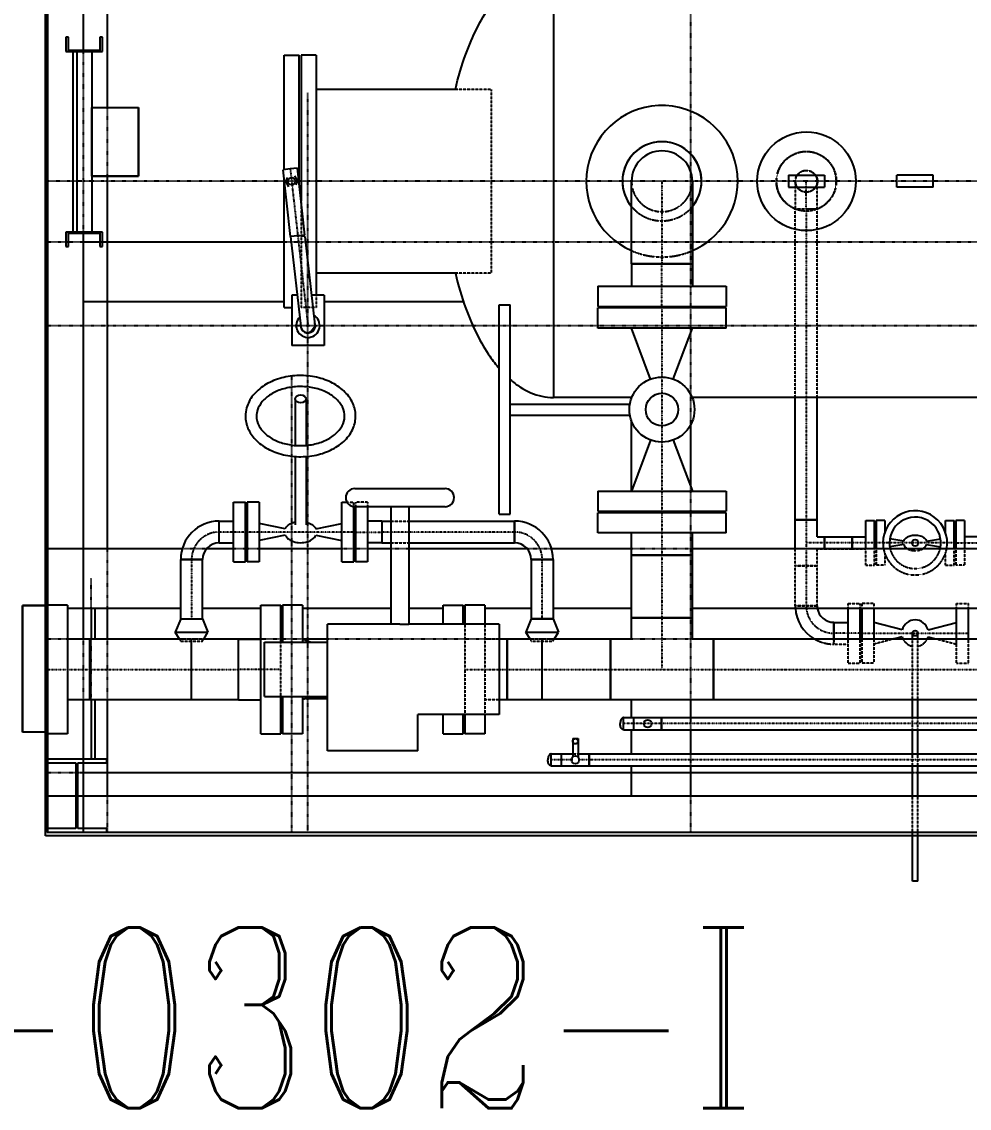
# Model space of a CAD drawing. Header units: millimetres. Extents: x -10011772 to -8149599, y 2847708 to 3434448.
# Drawn here: x -9525597 to -9520354, y 3168864 to 3174874 of the extents above; entities that cross this region are included whole.
import ezdxf

# ---------------------------------------------------------------- set-up
doc = ezdxf.new("R2010")
doc.units = ezdxf.units.MM
for name, pattern in [('DASHDOT2', [0.5, 0.25, -0.125, 0, -0.125]), ('DIVIDE2', [0.625, 0.25, -0.125, 0, -0.125, 0, -0.125]), ('HIDDEN2', [0.1875, 0.125, -0.0625])]:
    doc.linetypes.add(name, pattern=pattern)
doc.layers.add('总平面底图', color=9, linetype='Continuous')
doc.styles.get("Standard").update_dxf_attribs({"font": 'romanc.SHX', "width": 0.75, "bigfont": 'hztxt.shx'})

# ---------------------------------------------------------------- blocks, each defined once
blk = doc.blocks.new('总平面底图 爆炸危险区 LOCATION I')
at = {"layer": '总平面底图'}
for p, q in [((211994.8, 121460.9), (211994.8, 124260.9)), ((218294.8, 121460.9), (211994.8, 121460.9))]:
    blk.add_line(p, q, dxfattribs=at)
at = {"layer": '总平面底图', "linetype": 'Continuous'}
for p, q in [((211998.5, 124271.6), (211998.5, 121471.6)), ((212000, 124271.6), (212000, 121471.6)), ((212098.6, 124271.6), (212098.6, 123633.4)), ((212165.1, 124171.5), (212165.1, 123475.8)), ((213400, 123869.6), (213400, 122673.6)), ((213400, 123869.6), (213400, 122673.6)), ((212050.5, 123670.4), (212050.5, 123630.2)), ((212058, 123670.4), (212050.5, 123670.4)), ((212058, 123633.4), (212058, 123670.4)), ((212152.1, 123670.4), (212144.6, 123670.4)), ((212144.6, 123670.4), (212144.6, 123633.4)), ((212152.1, 123630.2), (212152.1, 123670.4)), ((212050.5, 123630.2), (212152.1, 123630.2)), ((212144.6, 123633.4), (212058, 123633.4)), ((212071.3, 123131.2), (212071.3, 123630.2)), ((212082, 123131.2), (212082, 123630.2)), ((212122.1, 123630.2), (212122.1, 123475.8)), ((212654.6, 123304.1), (212654.6, 123620.8)), ((212654.6, 123620.8), (212696, 123620.8)), ((212696, 123266.8), (212696, 123620.8)), ((212701.5, 123620.8), (212701.5, 123271.6)), ((212742.8, 123620.8), (212701.5, 123620.8)), ((212742.8, 123620.8), (212742.8, 123271.6)), ((213128.4, 123525.6), (212742.8, 123525.6)), ((212122.1, 123475.8), (212252.1, 123475.8)), ((212122.1, 123475.8), (212252.1, 123475.8)), ((212122.1, 123285.8), (212122.1, 123475.8)), ((212122.1, 123475.8), (212122.1, 123285.8)), ((212252.1, 123475.8), (212252.1, 123285.8)), ((212252.1, 123285.8), (212252.1, 123475.8)), ((212671.4, 123306), (212651.5, 123303.7)), ((212672.5, 123118.5), (212651.5, 123303.7)), ((212691.2, 123308.2), (212671.4, 123306)), ((212712.3, 123123), (212691.2, 123308.2)), ((212252.1, 123285.8), (212122.1, 123285.8)), ((212122.1, 123285.8), (212252.1, 123285.8)), ((212122.1, 123285.8), (212122.1, 123131.2)), ((212165.1, 123285.8), (212165.1, 122256.1)), ((212654.6, 122922.3), (212654.6, 123276.3)), ((212663.9, 123281.8), (212658, 123271.6)), ((212658, 123271.6), (212666.6, 123256.6)), ((212683.9, 123286.6), (212683.9, 123286.6)), ((212692.6, 123271.6), (212683.9, 123286.6)), ((212686.7, 123261.4), (212692.6, 123271.6)), ((212701.5, 123271.6), (212701.5, 123218.2)), ((212742.8, 123271.6), (212742.8, 122956.2)), ((213615.8, 123043), (213615.8, 123271.6)), ((213784.1, 123271.6), (213784.1, 123043)), ((214050, 123288.2), (214100, 123288.2)), ((214050, 123288.2), (214050, 123254.9)), ((214100, 123288.2), (214150, 123288.2)), ((214150, 123288.2), (214150, 123254.9)), ((214400, 123288.2), (214350, 123288.2)), ((214350, 123254.9), (214350, 123288.2)), ((214450, 123288.2), (214400, 123288.2)), ((214450, 123254.9), (214450, 123288.2)), ((212666.6, 123256.6), (212666.7, 123256.6)), ((214050, 123254.9), (214100, 123254.9)), ((214100, 123254.9), (214150, 123254.9)), ((214400, 123254.9), (214350, 123254.9)), ((214450, 123254.9), (214400, 123254.9)), ((212050.5, 123131.2), (212050.5, 123091)), ((212152.1, 123131.2), (212050.5, 123131.2)), ((212058, 123091), (212058, 123128)), ((212058, 123128), (212144.6, 123128)), ((212098.6, 123128), (212098.6, 122005.7)), ((212144.6, 123128), (212144.6, 123091)), ((212152.1, 123091), (212152.1, 123131.2)), ((212692.4, 123120.7), (212672.5, 123118.5)), ((212701.3, 122870.1), (212673, 123118.5)), ((212712.3, 123123), (212692.4, 123120.7)), ((212712.3, 123118.5), (212692.4, 123120.7)), ((212696, 123120.3), (212696, 123121.1)), ((212701.5, 123121.7), (212701.5, 123119.7)), ((212712.3, 123118.5), (212740, 122874.5)), ((212050.5, 123091), (212058, 123091)), ((212098.6, 123104.1), (212144.6, 123104.1)), ((212144.6, 123091), (212152.1, 123091)), ((212152.1, 123104.1), (212654.6, 123104.1)), ((213615.8, 123043), (213700, 123043)), ((213615.8, 123043), (213615.8, 122981.2)), ((213784.1, 123043), (213615.8, 123043)), ((213700, 123043), (213784.1, 123043)), ((213784.1, 123043), (213784.1, 122981.2)), ((213128.4, 123017.6), (212742.8, 123017.6)), ((213522.2, 122981.2), (213700, 122981.2)), ((213522.2, 122981.2), (213522.2, 122925.6)), ((213700, 122981.2), (213877.8, 122981.2)), ((213877.8, 122981.2), (213877.8, 122925.6)), ((212098.6, 122939.3), (212654.6, 122939.3)), ((212691.5, 122956.2), (212675.6, 122956.2)), ((212675.6, 122956.2), (212675.6, 122817.3)), ((212765.6, 122956.2), (212730.7, 122956.2)), ((212765.6, 122956.2), (212765.6, 122817.3)), ((212765.6, 122939.3), (213150.5, 122939.3)), ((212654.6, 122922.3), (212675.6, 122922.3)), ((213250, 122640.2), (213250, 122929.8)), ((213250, 122929.8), (213280, 122929.8)), ((213280, 122640.2), (213280, 122929.8)), ((213522.2, 122925.6), (213700, 122925.6)), ((213700, 122921.2), (213522.2, 122921.2)), ((213522.2, 122865.6), (213522.2, 122921.2)), ((213700, 122925.6), (213877.8, 122925.6)), ((213877.8, 122921.2), (213700, 122921.2)), ((213877.8, 122865.6), (213877.8, 122921.2)), ((213700, 122865.6), (213522.2, 122865.6)), ((213784.1, 122865.6), (213615.8, 122865.6)), ((213668.5, 122724.6), (213615.8, 122865.6)), ((213877.8, 122865.6), (213700, 122865.6)), ((213731.4, 122724.6), (213784.1, 122865.6)), ((212765.6, 122817.3), (212675.6, 122817.3)), ((212684.7, 122669.8), (212684.7, 122541.1)), ((212715.2, 122669.8), (212715.2, 122541.1)), ((213616.3, 122673.6), (213400, 122673.6)), ((213614.5, 122673.6), (213614.5, 122668.6)), ((214773.2, 122673.6), (213783.6, 122673.6)), ((214069, 122335.1), (214069, 122673.6)), ((214129.3, 122335.1), (214129.3, 122673.6)), ((213250, 122350.7), (213250, 122640.2)), ((213280, 122655.2), (213611.2, 122655.2)), ((213280, 122350.7), (213280, 122640.2)), ((213280, 122625.2), (213611.2, 122625.2)), ((213614.5, 122611.9), (213614.5, 122414.9)), ((213779.4, 122597.9), (213779.4, 122427.5)), ((213668.5, 122555.9), (213615.8, 122414.9)), ((213731.4, 122555.9), (213784.1, 122414.9)), ((212684.7, 122510.5), (212684.7, 122321.2)), ((212715.2, 122510.5), (212715.2, 122321.2)), ((212850, 122421.6), (213100, 122421.6)), ((213522.2, 122414.9), (213700, 122414.9)), ((213522.2, 122414.9), (213522.2, 122359.3)), ((213615.8, 122414.9), (213700, 122414.9)), ((213700, 122414.9), (213784.1, 122414.9)), ((213700, 122414.9), (213877.8, 122414.9)), ((213779.4, 122414.9), (213779.4, 122414.9)), ((213877.8, 122414.9), (213877.8, 122359.3)), ((212514.6, 122359.9), (212514.6, 122384.1)), ((212514.6, 122384.1), (212547.9, 122384.1)), ((212547.9, 122359.9), (212547.9, 122384.1)), ((212552.4, 122384.1), (212552.4, 122359.9)), ((212585.7, 122384.1), (212552.4, 122384.1)), ((212585.7, 122384.1), (212585.7, 122359.9)), ((212814.2, 122359.9), (212814.2, 122384.1)), ((212814.2, 122384.1), (212828.3, 122384.1)), ((212847.5, 122359.9), (212847.5, 122371.7)), ((213100, 122371.6), (212850, 122371.6)), ((212852, 122371.6), (212852, 122359.9)), ((212885.3, 122371.6), (212885.3, 122359.9)), ((212950, 122371.6), (212950, 122046.6)), ((213000, 122371.6), (213000, 122046.6)), ((212514.6, 122219), (212514.6, 122359.9)), ((212547.9, 122219), (212547.9, 122359.9)), ((212552.4, 122359.9), (212552.4, 122219)), ((212585.7, 122359.9), (212585.7, 122219)), ((212814.2, 122219), (212814.2, 122359.9)), ((212847.5, 122219), (212847.5, 122359.9)), ((212852, 122359.9), (212852, 122219)), ((212885.3, 122359.9), (212885.3, 122219)), ((213250, 122350.7), (213280, 122350.7)), ((213522.2, 122359.3), (213700, 122359.3)), ((213700, 122354.9), (213522.2, 122354.9)), ((213522.2, 122299.3), (213522.2, 122354.9)), ((213614.5, 122359.3), (213614.5, 122354.9)), ((213700, 122359.3), (213877.8, 122359.3)), ((213877.8, 122354.9), (213700, 122354.9)), ((213779.4, 122359.3), (213779.4, 122354.9)), ((213877.8, 122299.3), (213877.8, 122354.9)), ((214129.3, 122335.1), (214069, 122335.1)), ((214069, 122256.1), (214069, 122335.1)), ((214069, 122335.1), (214129.3, 122335.1)), ((214129.3, 122288.3), (214129.3, 122335.1)), ((214264.3, 122271.6), (214264.3, 122333.5)), ((214264.3, 122333.5), (214288.1, 122333.5)), ((214288.1, 122271.6), (214288.1, 122333.5)), ((214292.6, 122333.5), (214292.6, 122271.6)), ((214316.4, 122333.5), (214292.6, 122333.5)), ((214316.4, 122333.5), (214316.4, 122300.2)), ((214484.7, 122300.2), (214484.7, 122333.5)), ((214484.7, 122333.5), (214508.5, 122333.5)), ((214508.5, 122271.6), (214508.5, 122333.5)), ((214512.9, 122333.5), (214512.9, 122271.6)), ((214536.7, 122333.5), (214512.9, 122333.5)), ((214536.7, 122333.5), (214536.7, 122271.6)), ((212474.8, 122271.4), (212474.8, 122331.7)), ((212474.8, 122322.9), (212474.8, 122331.7)), ((212474.8, 122331.7), (212514.6, 122331.7)), ((212474.8, 122271.4), (212474.8, 122322.9)), ((212657.6, 122310.2), (212585.7, 122324.9)), ((212742.3, 122310.2), (212814.2, 122324.9)), ((212925.1, 122331.7), (212885.3, 122331.7)), ((212925.1, 122331.7), (212925.1, 122322.9)), ((212925.1, 122331.7), (212925.1, 122301.6)), ((212925.1, 122331.7), (212950, 122331.7)), ((212925.1, 122322.9), (212925.1, 122271.4)), ((213000, 122331.7), (213292.4, 122331.7)), ((213292.4, 122331.7), (213292.4, 122301.6)), ((213292.4, 122271.4), (213292.4, 122331.7)), ((212657.6, 122292.9), (212585.7, 122278.2)), ((212742.3, 122292.9), (212814.2, 122278.2)), ((212925.1, 122301.6), (212925.1, 122271.4)), ((213292.4, 122301.6), (213292.4, 122271.4)), ((213700, 122299.3), (213522.2, 122299.3)), ((213614.5, 122299.3), (213614.5, 122256.1)), ((213615.8, 122237.5), (213615.8, 122299.3)), ((213877.8, 122299.3), (213700, 122299.3)), ((213784.1, 122237.5), (213784.1, 122299.3)), ((214129.3, 122288.3), (214149.9, 122288.3)), ((214149.9, 122288.3), (214149.9, 122271.6)), ((214149.9, 122288.3), (214226.1, 122288.3)), ((214149.9, 122256.1), (214149.9, 122288.3)), ((214226.1, 122271.6), (214226.1, 122288.3)), ((214226.1, 122288.3), (214264.3, 122288.3)), ((214226.1, 122288.3), (214226.1, 122271.6)), ((214369, 122276.4), (214330.2, 122282.4)), ((214432.1, 122276.4), (214470.8, 122282.4)), ((214574.9, 122288.3), (214536.7, 122288.3)), ((211998.5, 122256.1), (212372.9, 122256.1)), ((211998.5, 122091), (211998.5, 122256.1)), ((212440.5, 122256.1), (212514.6, 122256.1)), ((212474.8, 122271.4), (212514.6, 122271.4)), ((212547.9, 122256.1), (212552.4, 122256.1)), ((212585.7, 122256.1), (212814.2, 122256.1)), ((212847.5, 122256.1), (212852, 122256.1)), ((212925.1, 122271.4), (212885.3, 122271.4)), ((212885.3, 122256.1), (212950, 122256.1)), ((212925.1, 122271.4), (212950, 122271.4)), ((213000, 122271.4), (213292.4, 122271.4)), ((213000, 122256.1), (213326.7, 122256.1)), ((213394.2, 122256.1), (213615.8, 122256.1)), ((213784.1, 122256.1), (214742.8, 122256.1)), ((214149.9, 122271.6), (214149.9, 122256.1)), ((214226.1, 122256.1), (214226.1, 122271.6)), ((214226.1, 122271.6), (214226.1, 122256.1)), ((214264.3, 122256.1), (214264.3, 122271.6)), ((214288.1, 122256.1), (214288.1, 122271.6)), ((214292.6, 122271.6), (214292.6, 122256.1)), ((214369, 122266.7), (214330.2, 122260.7)), ((214432.1, 122266.7), (214470.8, 122260.7)), ((214508.5, 122256.1), (214508.5, 122271.6)), ((214512.9, 122271.6), (214512.9, 122256.1)), ((214536.7, 122271.6), (214536.7, 122256.1)), ((212428.7, 122225.4), (212368.4, 122225.4)), ((212368.4, 122225.4), (212428.7, 122225.4)), ((212368.4, 122061.1), (212368.4, 122225.4)), ((212428.7, 122061.1), (212428.7, 122225.4)), ((212514.6, 122219), (212547.9, 122219)), ((212585.7, 122219), (212552.4, 122219)), ((212814.2, 122219), (212847.5, 122219)), ((212885.3, 122219), (212852, 122219)), ((213398.7, 122225.4), (213338.4, 122225.4)), ((213338.4, 122225.4), (213338.4, 122061.1)), ((213338.4, 122225.4), (213398.7, 122225.4)), ((213398.7, 122225.4), (213398.7, 122061.1)), ((213615.8, 122237.5), (213784.1, 122237.5)), ((213615.8, 122064.3), (213615.8, 122237.5)), ((213700, 122237.5), (213615.8, 122237.5)), ((213784.1, 122237.5), (213700, 122237.5)), ((213784.1, 122064.3), (213784.1, 122237.5)), ((211930.3, 121748), (211930.3, 122098)), ((211930.3, 122098), (211930.3, 121748)), ((211930.3, 122098), (211998.5, 122098)), ((211998.5, 122098), (211930.3, 122098)), ((212055.5, 122099.4), (212000, 122099.4)), ((212055.5, 122099.4), (212055.5, 121921.6)), ((212589.9, 121921.6), (212589.9, 122099.4)), ((212589.9, 122099.4), (212645.5, 122099.4)), ((212645.5, 121996.6), (212645.5, 122099.4)), ((212650, 122099.4), (212650, 121996.6)), ((212705.5, 122099.4), (212650, 122099.4)), ((212705.5, 122099.4), (212705.5, 121996.6)), ((213094.4, 122046.6), (213094.4, 122099.4)), ((213094.4, 122099.4), (213150, 122099.4)), ((213150, 122046.6), (213150, 122099.4)), ((213154.4, 122099.4), (213154.4, 122046.6)), ((213210, 122099.4), (213154.4, 122099.4)), ((213210, 122099.4), (213210, 122046.6)), ((211998.5, 122091), (212000, 122091)), ((212055.5, 122091), (212368.4, 122091)), ((212120.5, 122091), (212120.5, 122006.4)), ((212131.1, 122091), (212131.1, 122006.4)), ((212165.1, 122091), (212165.1, 122006.4)), ((212428.7, 122091), (212589.9, 122091)), ((212645.5, 122091), (212650, 122091)), ((212705.5, 122091), (212950, 122091)), ((213000, 122091), (213094.4, 122091)), ((213150, 122091), (213154.4, 122091)), ((213210, 122091), (213338.4, 122091)), ((213398.7, 122091), (213615.8, 122091)), ((213614.5, 122091), (213614.5, 122006.4)), ((213784.1, 122064.3), (213615.8, 122064.3)), ((213615.8, 122005.7), (213615.8, 122064.3)), ((213615.8, 122064.3), (213784.1, 122064.3)), ((213779.4, 122064.3), (213779.4, 122064.3)), ((213784.1, 122091), (214742.8, 122091)), ((213784.1, 122005.7), (213784.1, 122064.3)), ((214215.2, 122021.6), (214215.2, 122091)), ((214248.5, 122021.6), (214248.5, 122091)), ((214252.9, 122091), (214252.9, 122021.6)), ((214286.3, 122091), (214286.3, 122021.6)), ((214514.8, 122021.6), (214514.8, 122091)), ((214548.1, 122021.6), (214548.1, 122091)), ((212368.4, 122061.1), (212353.3, 122024.5)), ((212368.4, 122061.1), (212428.7, 122061.1)), ((212428.7, 122061.1), (212443.8, 122024.5)), ((212975, 122046.6), (212775, 122046.6)), ((212775, 121696.6), (212775, 122046.6)), ((212975, 122046.6), (213000, 122046.6)), ((213025, 122046.6), (213000, 122046.6)), ((213250, 122046.6), (213025, 122046.6)), ((213250, 122046.6), (213250, 121921.6)), ((213338.4, 122061.1), (213323.3, 122024.5)), ((213398.7, 122061.1), (213338.4, 122061.1)), ((213338.4, 122061.1), (213398.7, 122061.1)), ((213398.7, 122061.1), (213413.8, 122024.5)), ((214175.3, 122051.7), (214175.3, 122006.4)), ((214175.3, 122021.6), (214175.3, 122051.7)), ((214175.3, 122051.7), (214215.2, 122051.7)), ((214286.3, 122051.7), (214286.3, 122006.4)), ((214364.8, 122031), (214286.3, 122051.7)), ((214436.2, 122031), (214514.8, 122051.7)), ((214514.8, 122021.6), (214514.8, 122051.7)), ((211998.5, 121841.3), (211998.5, 122006.4)), ((211998.5, 122006.4), (212000, 122006.4)), ((212055.5, 122006.4), (212364.5, 122006.4)), ((212117.3, 122005.7), (212055.5, 122005.7)), ((212117.3, 122005.7), (212117.3, 121921.6)), ((212117.3, 121837.4), (212117.3, 122005.7)), ((212365, 122005.7), (212117.3, 122005.7)), ((212353.3, 122024.5), (212443.8, 122024.5)), ((212365, 122005.7), (212353.3, 122024.5)), ((212432.2, 122005.7), (212443.8, 122024.5)), ((212528.2, 122005.7), (212432.2, 122005.7)), ((212432.7, 122006.4), (212589.9, 122006.4)), ((212528.2, 121921.6), (212528.2, 122005.7)), ((212528.2, 122005.7), (212589.9, 122005.7)), ((212528.2, 121837.4), (212528.2, 122005.7)), ((212645.5, 122006.4), (212650, 122006.4)), ((212705.5, 122006.4), (212775, 122006.4)), ((212705.5, 122005.7), (212705.5, 121996.6)), ((212726.6, 121996.6), (212705.5, 122005.7)), ((213250, 122006.4), (213334.5, 122006.4)), ((213271.7, 122005.7), (213250, 122005.7)), ((213271.7, 121837.4), (213271.7, 122005.7)), ((213335, 122005.7), (213271.7, 122005.7)), ((213271.7, 122005.7), (213271.7, 121921.6)), ((213323.3, 122024.5), (213413.8, 122024.5)), ((213335, 122005.7), (213323.3, 122024.5)), ((213402.2, 122005.7), (213413.8, 122024.5)), ((213557.2, 122005.7), (213402.2, 122005.7)), ((213402.7, 122006.4), (213615.8, 122006.4)), ((213557.2, 122005.7), (213557.2, 121837.4)), ((213615.8, 122005.7), (213557.2, 122005.7)), ((213557.2, 121837.4), (213557.2, 122005.7)), ((213784.1, 122006.4), (214742.8, 122006.4)), ((213842.7, 122005.7), (213784.1, 122005.7)), ((213842.7, 122005.7), (213842.7, 121837.4)), ((213842.7, 121837.4), (213842.7, 122005.7)), ((214742.8, 122005.7), (213842.7, 122005.7)), ((214175.3, 122006.4), (214175.3, 122021.6)), ((214215.2, 122006.4), (214215.2, 122021.6)), ((214248.5, 122006.4), (214248.5, 122021.6)), ((214252.9, 122021.6), (214252.9, 122006.4)), ((214286.3, 122021.6), (214286.3, 122006.4)), ((214364.8, 122012.1), (214343.2, 122006.4)), ((214393, 122006.4), (214393, 122021.6)), ((214408, 122006.4), (214408, 122021.6)), ((214436.2, 122012.1), (214457.8, 122006.4)), ((214514.8, 122006.4), (214514.8, 122021.6)), ((214514.8, 122006.4), (214514.8, 122021.6)), ((214548.1, 122006.4), (214548.1, 122021.6)), ((212398.6, 121837.4), (212398.6, 122000.1)), ((212398.6, 121837.4), (212398.6, 122000.1)), ((212600, 121921.6), (212600, 121996.6)), ((212600, 121996.6), (212775, 121996.6)), ((213368.6, 121837.4), (213368.6, 122000.1)), ((213368.6, 121837.4), (213368.6, 122000.1)), ((212055.5, 121921.6), (212055.5, 121743.8)), ((212117.3, 121921.6), (212117.3, 121837.4)), ((212528.2, 121837.4), (212528.2, 121921.6)), ((212589.9, 121743.8), (212589.9, 121921.6)), ((212600, 121846.6), (212600, 121921.6)), ((213250, 121921.6), (213250, 121796.6)), ((213271.7, 121921.6), (213271.7, 121837.4)), ((211998.5, 121841.3), (212000, 121841.3)), ((212117.3, 121837.4), (212055.5, 121837.4)), ((212098.6, 121837.4), (212098.6, 121471.6)), ((212398.6, 121837.4), (212117.3, 121837.4)), ((212120.5, 121837.4), (212120.5, 121673)), ((212131.1, 121837.4), (212131.1, 121673)), ((212165.1, 121837.4), (212165.1, 121571.6)), ((212528.2, 121837.4), (212398.6, 121837.4)), ((212528.2, 121837.4), (212589.9, 121837.4)), ((212600, 121846.6), (212775, 121846.6)), ((212645.5, 121743.8), (212645.5, 121846.6)), ((212645.5, 121841.3), (212650, 121841.3)), ((212650, 121846.6), (212650, 121743.8)), ((212705.5, 121846.6), (212705.5, 121743.8)), ((212705.5, 121846.6), (212705.5, 121837.4)), ((212726.6, 121846.6), (212705.5, 121837.4)), ((212705.5, 121841.3), (212705.5, 121841.3)), ((212714.5, 121841.3), (212775, 121841.3)), ((213271.7, 121837.4), (213250, 121837.4)), ((213368.6, 121837.4), (213271.7, 121837.4)), ((213557.2, 121837.4), (213368.6, 121837.4)), ((213557.2, 121841.3), (213557.2, 121841.3)), ((213842.7, 121837.4), (213557.2, 121837.4)), ((213614.5, 121837.4), (213614.5, 121788.3)), ((213779.4, 121837.4), (213779.4, 121788.3)), ((214742.8, 121837.4), (213842.7, 121837.4)), ((214393, 121788.3), (214393, 121837.4)), ((214408, 121788.3), (214408, 121837.4)), ((213025, 121696.6), (213025, 121796.6)), ((213250, 121796.6), (213025, 121796.6)), ((213094.4, 121743.8), (213094.4, 121796.6)), ((213150, 121743.8), (213150, 121796.6)), ((213154.4, 121796.6), (213154.4, 121743.8)), ((213210, 121796.6), (213210, 121743.8)), ((213593.8, 121771.6), (213593.8, 121788.3)), ((213593.8, 121788.3), (213622.4, 121788.3)), ((213593.8, 121754.9), (213593.8, 121771.6)), ((213622.4, 121771.6), (213622.4, 121788.3)), ((213622.4, 121788.3), (213698.6, 121788.3)), ((213622.4, 121771.6), (213622.4, 121788.3)), ((213622.4, 121754.9), (213622.4, 121771.6)), ((213622.4, 121754.9), (213622.4, 121771.6)), ((213698.6, 121788.3), (213698.6, 121754.9)), ((213698.6, 121788.3), (214742.8, 121788.3)), ((213698.6, 121771.6), (213698.6, 121788.3)), ((213698.6, 121754.9), (213698.6, 121771.6)), ((211998.5, 121748), (211930.3, 121748)), ((211998.5, 121748), (211930.3, 121748)), ((212055.5, 121743.8), (212000, 121743.8)), ((212589.9, 121743.8), (212645.5, 121743.8)), ((212705.5, 121743.8), (212650, 121743.8)), ((213094.4, 121743.8), (213150, 121743.8)), ((213210, 121743.8), (213154.4, 121743.8)), ((213593.8, 121754.9), (213622.4, 121754.9)), ((213614.5, 121754.9), (213614.5, 121688.3)), ((213622.4, 121754.9), (213698.6, 121754.9)), ((213698.6, 121754.9), (214742.8, 121754.9)), ((213779.4, 121754.9), (213779.4, 121688.3)), ((214393, 121688.3), (214393, 121754.9)), ((214408, 121688.3), (214408, 121754.9)), ((213453, 121730.6), (213460.5, 121730.6)), ((213453, 121730.6), (213453, 121679.2)), ((213460.5, 121730.6), (213468, 121730.6)), ((213468, 121730.6), (213468, 121679.2)), ((211998.5, 121673), (211998.5, 121662.8)), ((212163.6, 121673), (211998.5, 121673)), ((212163.6, 121662.8), (212163.6, 121673)), ((213025, 121696.6), (212775, 121696.6)), ((213393.8, 121671.6), (213393.8, 121688.3)), ((213393.8, 121688.3), (213422.4, 121688.3)), ((213422.4, 121671.6), (213422.4, 121688.3)), ((213422.4, 121688.3), (213453, 121688.3)), ((213422.4, 121671.6), (213422.4, 121688.3)), ((213468, 121688.3), (213498.6, 121688.3)), ((213498.6, 121671.6), (213498.6, 121688.3)), ((213498.6, 121688.3), (213498.6, 121654.9)), ((213498.6, 121688.3), (214743.4, 121688.3)), ((211998.5, 121662.8), (212078, 121662.8)), ((212078, 121662.8), (212078, 121481.7)), ((212084.2, 121481.7), (212084.2, 121662.8)), ((212084.2, 121662.8), (212163.6, 121662.8)), ((213393.8, 121654.9), (213393.8, 121671.6)), ((213393.8, 121654.9), (213422.4, 121654.9)), ((213422.4, 121654.9), (213422.4, 121671.6)), ((213422.4, 121654.9), (213422.4, 121671.6)), ((213422.4, 121654.9), (213498.6, 121654.9)), ((213498.6, 121654.9), (213498.6, 121671.6)), ((213498.6, 121654.9), (214748.6, 121654.9)), ((213614.5, 121654.9), (213614.5, 121571.6)), ((213779.4, 121654.9), (213779.4, 121571.6)), ((214393, 121571.6), (214393, 121654.9)), ((214408, 121571.6), (214408, 121654.9)), ((212098.6, 121636.7), (214393, 121636.7)), ((214408, 121636.7), (214753.9, 121636.7)), ((211998.5, 121571.6), (214789.8, 121571.6)), ((211998.5, 121471.6), (211998.5, 121571.6)), ((211998.5, 121481.7), (211998.5, 121471.6)), ((212078, 121481.7), (211998.5, 121481.7)), ((211998.5, 121471.6), (212163.6, 121471.6)), ((212000, 121471.6), (211998.5, 121471.6)), ((211998.5, 121471.6), (217474.6, 121471.6)), ((212000, 121471.6), (217474.6, 121471.6)), ((212163.6, 121481.7), (212084.2, 121481.7)), ((212163.6, 121471.6), (212163.6, 121481.7)), ((214393, 121335.8), (214393, 121471.6)), ((214408, 121335.8), (214408, 121471.6)), ((214400.5, 121335.8), (214393, 121335.8)), ((214408, 121335.8), (214400.5, 121335.8))]:
    blk.add_line(p, q, dxfattribs=at)
at = {"layer": '总平面底图', "linetype": 'DASHDOT2'}
for p, q in [((213779.4, 123869.6), (213779.4, 122597.9)), ((212082, 123630.8), (212082, 123630.2)), ((212098.6, 123633.4), (212098.6, 123128)), ((212720.6, 122852.3), (212720.6, 123516.2)), ((212165.1, 123475.8), (212165.1, 123285.8)), ((212671.4, 123306), (212692.4, 123120.7)), ((212122.1, 123271.6), (211998.5, 123271.6)), ((213253.1, 123271.6), (212122.1, 123271.6)), ((214792.5, 123271.6), (213253.1, 123271.6)), ((212082, 123131.2), (212082, 123130.8)), ((212692.4, 123120.7), (212720.6, 122872.3)), ((211998.5, 123104.1), (212165.1, 123104.1)), ((212165.1, 123104.1), (212165.1, 122939.3)), ((212654.6, 123104.1), (218098.4, 123104.1)), ((211998.5, 122872.3), (212098.6, 122872.3)), ((212098.6, 122872.3), (212701, 122872.3)), ((212701, 122872.3), (212740.1, 122872.3)), ((212720.6, 122733.4), (212720.6, 122852.3)), ((212740.1, 122872.3), (213214.9, 122872.3)), ((213214.9, 122872.3), (215740.6, 122872.3)), ((212675.3, 122732.9), (212675.3, 122702.2)), ((212720.6, 122702.7), (212720.6, 122733.4)), ((212675.3, 122702.2), (212675.3, 122542.1)), ((212720.6, 122541.6), (212720.6, 122702.7)), ((212675.3, 122542.1), (212675.3, 122511.4)), ((212720.6, 122511), (212720.6, 122541.6)), ((212675.3, 122511.4), (212675.3, 122326.1)), ((212720.6, 122327.7), (212720.6, 122511)), ((213779.4, 122427.5), (213779.4, 122414.9)), ((213779.4, 122414.9), (213779.4, 122359.3)), ((213779.4, 122354.9), (213779.4, 122064.3)), ((212675.3, 122326.1), (212675.3, 122277.1)), ((212720.6, 122275.5), (212720.6, 122327.7)), ((212675.3, 122277.1), (212675.3, 122256.1)), ((212720.6, 122256.1), (212720.6, 122275.5)), ((211998.5, 122256.1), (212098.6, 122256.1)), ((212098.6, 122256.1), (212098.6, 122091)), ((212165.1, 122256.1), (212165.1, 122091)), ((212372.9, 122256.1), (212440.5, 122256.1)), ((212514.6, 122256.1), (212547.9, 122256.1)), ((212552.4, 122256.1), (212585.7, 122256.1)), ((212675.3, 122256.1), (212675.3, 121743.8)), ((212720.6, 122091), (212720.6, 122256.1)), ((212814.2, 122256.1), (212847.5, 122256.1)), ((212852, 122256.1), (212885.3, 122256.1)), ((212950, 122256.1), (213000, 122256.1)), ((213326.7, 122256.1), (213394.2, 122256.1)), ((213615.8, 122256.1), (213784.1, 122256.1)), ((212120.5, 122091), (212120.5, 122173)), ((212720.6, 122006.4), (212720.6, 122091)), ((213779.4, 122064.3), (213779.4, 121837.4)), ((211998.5, 122006.4), (212098.6, 122006.4)), ((212098.6, 122006.4), (212098.6, 121837.4)), ((212120.5, 121837.4), (212120.5, 122006.4)), ((212165.1, 122006.4), (212165.1, 121837.4)), ((212364.5, 122006.4), (212432.7, 122006.4)), ((212589.9, 122006.4), (212645.5, 122006.4)), ((212650, 122006.4), (212705.5, 122006.4)), ((212720.6, 121841.3), (212720.6, 122006.4)), ((212775, 122006.4), (213250, 122006.4)), ((213334.5, 122006.4), (213402.7, 122006.4)), ((213615.8, 122006.4), (213784.1, 122006.4)), ((212720.6, 121571.6), (212720.6, 121841.3)), ((213779.4, 121788.3), (213779.4, 121754.9)), ((212675.3, 121743.8), (212675.3, 121571.6)), ((212098.6, 121673), (212098.6, 121662.8)), ((213779.4, 121688.3), (213779.4, 121654.9)), ((211998.5, 121636.7), (212165.1, 121636.7)), ((212165.1, 121636.7), (212165.1, 121471.6)), ((213614.5, 121636.7), (213779.4, 121636.7)), ((213779.4, 121636.7), (213779.4, 121471.6)), ((214393, 121636.7), (214408, 121636.7)), ((211998.5, 121571.6), (212098.6, 121571.6)), ((212098.6, 121571.6), (212098.6, 121471.6)), ((212675.3, 121571.6), (212675.3, 121471.6)), ((212720.6, 121471.6), (212720.6, 121571.6))]:
    blk.add_line(p, q, dxfattribs=at)
at = {"layer": '总平面底图', "linetype": 'HIDDEN2'}
for p, q in [((213227.7, 123525.6), (213128.4, 123525.6)), ((213227.7, 123525.6), (213227.7, 123271.6)), ((213227.7, 123271.6), (213227.7, 123017.6)), ((214069, 123271.6), (214069, 123195.4)), ((214129.3, 123195.4), (214129.3, 123271.6)), ((212701.5, 123218.2), (212701.5, 123121.7)), ((214069, 123195.4), (214129.3, 123195.4)), ((214069, 122673.6), (214069, 123195.4)), ((214069, 123195.4), (214099.1, 123195.4)), ((214099.1, 123195.4), (214129.3, 123195.4)), ((214129.3, 122673.6), (214129.3, 123195.4)), ((212701.5, 123119.7), (212701.5, 122922.3)), ((213227.7, 123017.6), (213128.4, 123017.6)), ((212742.8, 122956.2), (212742.8, 122922.3)), ((212742.8, 122922.3), (212701.5, 122922.3)), ((212828.3, 122384.1), (212847.5, 122384.1)), ((212847.5, 122371.7), (212847.5, 122384.1)), ((212852, 122384.1), (212852, 122371.6)), ((212885.3, 122384.1), (212852, 122384.1)), ((212885.3, 122384.1), (212885.3, 122371.6)), ((212950, 122331.7), (213000, 122331.7)), ((212950, 122271.4), (213000, 122271.4)), ((214069, 122208.1), (214069, 122256.1)), ((214129.3, 122208.1), (214129.3, 122254.9)), ((214129.3, 122254.9), (214149.9, 122254.9)), ((214149.9, 122256.1), (214149.9, 122254.9)), ((214149.9, 122254.9), (214149.9, 122256.1)), ((214149.9, 122254.9), (214226.1, 122254.9)), ((214226.1, 122254.9), (214226.1, 122256.1)), ((214226.1, 122256.1), (214226.1, 122254.9)), ((214226.1, 122254.9), (214264.3, 122254.9)), ((214264.3, 122209.7), (214264.3, 122256.1)), ((214288.1, 122209.7), (214288.1, 122256.1)), ((214292.6, 122256.1), (214292.6, 122209.7)), ((214508.5, 122209.7), (214508.5, 122256.1)), ((214512.9, 122256.1), (214512.9, 122209.7)), ((214536.7, 122256.1), (214536.7, 122209.7)), ((214574.9, 122254.9), (214536.7, 122254.9)), ((214316.4, 122242.9), (214316.4, 122209.7)), ((214484.7, 122209.7), (214484.7, 122242.9)), ((214069, 122208.1), (214129.3, 122208.1)), ((214069, 122097.8), (214069, 122208.1)), ((214129.3, 122208.1), (214069, 122208.1)), ((214129.3, 122097.8), (214129.3, 122208.1)), ((214264.3, 122209.7), (214288.1, 122209.7)), ((214316.4, 122209.7), (214292.6, 122209.7)), ((214484.7, 122209.7), (214508.5, 122209.7)), ((214536.7, 122209.7), (214512.9, 122209.7)), ((214129.3, 122097.8), (214069, 122097.8)), ((214069, 122097.8), (214129.3, 122097.8)), ((214215.2, 122091), (214215.2, 122104.1)), ((214215.2, 122104.1), (214248.5, 122104.1)), ((214248.5, 122091), (214248.5, 122104.1)), ((214252.9, 122104.1), (214252.9, 122091)), ((214286.3, 122104.1), (214252.9, 122104.1)), ((214286.3, 122104.1), (214286.3, 122091)), ((214514.8, 122091), (214514.8, 122104.1)), ((214514.8, 122104.1), (214548.1, 122104.1)), ((214548.1, 122091), (214548.1, 122104.1)), ((212368.4, 122061.1), (212428.7, 122061.1)), ((213154.4, 122046.6), (213154.4, 121921.6)), ((213210, 122046.6), (213210, 121921.6)), ((212368.4, 122000.1), (212365, 122005.7)), ((212398.6, 122005.7), (212365, 122005.7)), ((212398.6, 122000.1), (212398.6, 122005.7)), ((212398.6, 122000.1), (212398.6, 122005.7)), ((212432.2, 122005.7), (212398.6, 122005.7)), ((212428.7, 122000.1), (212432.2, 122005.7)), ((213250, 122005.7), (213210, 122005.7)), ((213368.6, 122005.7), (213335, 122005.7)), ((213338.4, 122000.1), (213335, 122005.7)), ((213368.6, 122000.1), (213368.6, 122005.7)), ((213368.6, 122000.1), (213368.6, 122005.7)), ((213402.2, 122005.7), (213368.6, 122005.7)), ((213398.7, 122000.1), (213402.2, 122005.7)), ((214175.3, 122006.4), (214175.3, 121991.4)), ((214175.3, 121991.4), (214175.3, 122006.4)), ((214215.2, 121939), (214215.2, 122006.4)), ((214248.5, 121939), (214248.5, 122006.4)), ((214252.9, 122006.4), (214252.9, 121939)), ((214286.3, 122006.4), (214286.3, 121991.4)), ((214286.3, 122006.4), (214286.3, 121939)), ((214343.2, 122006.4), (214286.3, 121991.4)), ((214393, 121837.4), (214393, 122006.4)), ((214408, 121837.4), (214408, 122006.4)), ((214457.8, 122006.4), (214514.8, 121991.4)), ((214514.8, 121991.4), (214514.8, 122006.4)), ((214514.8, 121939), (214514.8, 122006.4)), ((214548.1, 121939), (214548.1, 122006.4)), ((212368.4, 122000.1), (212428.7, 122000.1)), ((212645.5, 121921.6), (212645.5, 121996.6)), ((213338.4, 122000.1), (213398.7, 122000.1)), ((214175.3, 121991.4), (214215.2, 121991.4)), ((212645.5, 121846.6), (212645.5, 121921.6)), ((213154.4, 121921.6), (213154.4, 121796.6)), ((213210, 121921.6), (213210, 121796.6)), ((214215.2, 121939), (214248.5, 121939)), ((214286.3, 121939), (214252.9, 121939)), ((214514.8, 121939), (214548.1, 121939)), ((213250, 121837.4), (213210, 121837.4)), ((214393, 121754.9), (214393, 121788.3)), ((214408, 121754.9), (214408, 121788.3)), ((213453, 121688.3), (213468, 121688.3)), ((214393, 121654.9), (214393, 121688.3)), ((214408, 121654.9), (214408, 121688.3)), ((214393, 121471.6), (214393, 121571.6)), ((214408, 121471.6), (214408, 121571.6))]:
    blk.add_line(p, q, dxfattribs=at)
at = {"layer": '总平面底图', "linetype": 'DIVIDE2'}
for p, q in [((213700, 123271.6), (213700, 123043)), ((214099.1, 123195.4), (214099.1, 123271.6)), ((214099.1, 123195.4), (214099.1, 122673.6)), ((214099.1, 123195.4), (214099.1, 123195.4)), ((214099.1, 123195.4), (214099.1, 123195.4)), ((213700, 122925.6), (213700, 123043)), ((213700, 123043), (213700, 123043)), ((213700, 123043), (213700, 123043)), ((213700, 122921.2), (213700, 122359.3)), ((214099.1, 122673.6), (214099.1, 122335.1)), ((213700, 122354.9), (213700, 122237.5)), ((214099.1, 122335.1), (214099.1, 122256.1)), ((214099.1, 122335.1), (214099.1, 122335.1)), ((212474.8, 122301.6), (212474.8, 122301.6)), ((212474.8, 122301.6), (212474.8, 122301.6)), ((212547.9, 122301.6), (212474.8, 122301.6)), ((212847.5, 122301.6), (212552.4, 122301.6)), ((212852, 122301.6), (212925.1, 122301.6)), ((212950, 122301.6), (212925.1, 122301.6)), ((213000, 122301.6), (212950, 122301.6)), ((213292.4, 122301.6), (213000, 122301.6)), ((213292.4, 122301.6), (213292.4, 122301.6)), ((213292.4, 122301.6), (213292.4, 122301.6)), ((214149.9, 122271.6), (214099.1, 122271.6)), ((214099.1, 122256.1), (214099.1, 122208.1)), ((214226.1, 122271.6), (214149.9, 122271.6)), ((214149.9, 122271.6), (214149.9, 122271.6)), ((214288.1, 122271.6), (214226.1, 122271.6)), ((214508.5, 122271.6), (214292.6, 122271.6)), ((214512.9, 122271.6), (214574.9, 122271.6)), ((212398.6, 122225.4), (212398.6, 122225.4)), ((212398.6, 122225.4), (212398.6, 122225.4)), ((212398.6, 122225.4), (212398.6, 122061.1)), ((213368.6, 122061.1), (213368.6, 122225.4)), ((213368.6, 122225.4), (213368.6, 122225.4)), ((213368.6, 122225.4), (213368.6, 122225.4)), ((213700, 122237.5), (213700, 122064.3)), ((214099.1, 122208.1), (214099.1, 122097.8)), ((214099.1, 122208.1), (214099.1, 122208.1)), ((214099.1, 122208.1), (214099.1, 122208.1)), ((214099.1, 122097.7), (214099.1, 122097.8)), ((214099.1, 122097.8), (214099.1, 122097.8)), ((213700, 122064.3), (213700, 121921.6)), ((213700, 122064.3), (213700, 122064.3)), ((212398.6, 122061.1), (212398.6, 122061.1)), ((212398.6, 122061.1), (212398.6, 122061.1)), ((213368.6, 122061.1), (213368.6, 122061.1)), ((213368.6, 122061.1), (213368.6, 122061.1)), ((214175.3, 122021.6), (214175.3, 122021.6)), ((214175.3, 122021.6), (214175.3, 122021.6)), ((214248.5, 122021.6), (214175.3, 122021.6)), ((214252.9, 122021.6), (214548.1, 122021.6)), ((212000, 121921.6), (212117.3, 121921.6)), ((212117.3, 121921.6), (212398.6, 121921.6)), ((212398.6, 121921.6), (212398.6, 121921.6)), ((212398.6, 121921.6), (212398.6, 121921.6)), ((212398.6, 121921.6), (212528.2, 121921.6)), ((212600, 121921.6), (212528.2, 121921.6)), ((212645.5, 121921.6), (212600, 121921.6)), ((213154.4, 121921.6), (213250, 121921.6)), ((213250, 121921.6), (213271.7, 121921.6)), ((213271.7, 121921.6), (213368.6, 121921.6)), ((213368.6, 121921.6), (213557.2, 121921.6)), ((213368.6, 121921.6), (213368.6, 121921.6)), ((213368.6, 121921.6), (213368.6, 121921.6)), ((213557.2, 121921.6), (213842.7, 121921.6)), ((213557.2, 121921.6), (213557.2, 121921.6)), ((213842.7, 121921.6), (213842.7, 121921.6)), ((213842.7, 121921.6), (213842.7, 121921.6)), ((213842.7, 121921.6), (214742.8, 121921.6)), ((213622.4, 121771.6), (213593.8, 121771.6)), ((213622.4, 121771.6), (213622.4, 121771.6)), ((213622.4, 121771.6), (213622.4, 121771.6)), ((213698.6, 121771.6), (213622.4, 121771.6)), ((213622.4, 121771.6), (213622.4, 121771.6)), ((214742.8, 121771.6), (213698.6, 121771.6)), ((213698.6, 121771.6), (213698.6, 121771.6)), ((213422.4, 121671.6), (213393.8, 121671.6)), ((213449.8, 121671.6), (213422.4, 121671.6)), ((213422.4, 121671.6), (213422.4, 121671.6)), ((213422.4, 121671.6), (213422.4, 121671.6)), ((213422.4, 121671.6), (213422.4, 121671.6)), ((213453, 121671.6), (213449.8, 121671.6)), ((213471.2, 121671.6), (213468, 121671.6)), ((213498.6, 121671.6), (213471.2, 121671.6)), ((213498.6, 121671.6), (213498.6, 121671.6)), ((214745.3, 121671.6), (213498.6, 121671.6))]:
    blk.add_line(p, q, dxfattribs=at)
at = {"layer": '总平面底图', "linetype": 'Continuous'}
for centre, radius in [((214100, 123271.6), 136.5), ((212675.3, 123271.6), 10), ((213700, 122640.2), 90), ((213700, 122640.2), 45), ((214400.5, 122271.6), 8.89), ((214400.5, 122021.6), 7.5), ((213660.5, 121771.6), 10.7), ((213460.5, 121723.1), 7.5), ((213460.5, 121671.6), 10.7)]:
    blk.add_circle(centre, radius, dxfattribs=at)
at = {"layer": '总平面底图', "linetype": 'HIDDEN2'}
for centre, radius in [((214099.1, 123271.6), 82.5), ((214100, 123271.6), 82.5), ((214099.1, 123271.6), 30.2), ((214100, 123271.6), 30.2)]:
    blk.add_circle(centre, radius, dxfattribs=at)
at = {"layer": '总平面底图', "linetype": 'Continuous'}
for centre, radius, start, end in [((213700, 123271.6), 209.5, 0, 246.3271), ((213700, 123271.6), 109.5, 0, 219.815), ((213700, 123271.6), 109.5, 320.185, 180), ((213700, 123271.6), 84.1, 0, 180), ((213700, 123271.6), 84.1, 0, 180), ((213700, 123271.6), 109.5, 180, 219.815), ((213700, 123271.6), 109.5, 320.185, 0), ((213700, 123271.6), 209.5, 293.6729, 0), ((212720.6, 122872.3), 32.5, 133.3282, 59.6292), ((212720.6, 122872.3), 20, 173.5213, 19.4361), ((212850, 122396.6), 25, 90, 270), ((213100, 122396.6), 25, 270, 90), ((214400.5, 122271.6), 88.9, 349.9584, 180), ((214400.5, 122271.6), 71.1, 347.4111, 180), ((212474.8, 122225.4), 106.4, 90, 180), ((213292.4, 122225.4), 106.4, 0, 90), ((212474.8, 122225.4), 46, 90, 180), ((213292.4, 122225.4), 46, 0, 90), ((214400.5, 122271.6), 88.9, 180, 190.0416), ((214400.5, 122271.6), 71.1, 180, 192.5889), ((214175.3, 122097.8), 106.4, 183.666, 239.165), ((214175.3, 122097.8), 46, 188.4951, 270), ((214400.5, 122021.6), 36.9, 14.7906, 165.2094), ((214400.5, 122021.6), 36.9, 194.7906, 204.2074), ((214400.5, 122021.6), 36.9, 335.7926, 345.2094)]:
    blk.add_arc(centre, radius, start, end, dxfattribs=at)
at = {"layer": '总平面底图', "linetype": 'HIDDEN2'}
for centre, radius, start, end in [((213700, 123271.6), 84.1, 180, 0), ((213700, 123271.6), 109.5, 219.815, 320.185), ((213700, 123271.6), 109.5, 219.815, 320.185), ((213700, 123271.6), 209.5, 246.3271, 293.6729), ((214400.5, 122271.6), 88.9, 190.0416, 349.9584), ((214400.5, 122271.6), 71.1, 192.5889, 347.4111), ((214175.3, 122097.8), 106.4, 180, 183.666), ((214175.3, 122097.8), 46, 180, 188.4951), ((214175.3, 122097.8), 106.4, 239.165, 270), ((214400.5, 122021.6), 36.9, 204.2074, 258.2707), ((214400.5, 122021.6), 36.9, 281.7293, 335.7926)]:
    blk.add_arc(centre, radius, start, end, dxfattribs=at)
at = {"layer": '总平面底图', "linetype": 'DIVIDE2'}
for centre, start, end in [((212474.8, 122225.4), 90, 180), ((213292.4, 122225.4), 0, 90), ((214175.3, 122097.8), 180, 185.1205), ((214175.3, 122097.8), 185.1205, 270)]:
    blk.add_arc(centre, 76.2, start, end, dxfattribs=at)
at = {"layer": '总平面底图', "linetype": 'Continuous'}
blk.add_ellipse((212720.6, 122872.3), major_axis=(2.3, -19.9), ratio=0.974537, start_param=4.712389, end_param=6.283185, dxfattribs=at)
blk.add_ellipse((212700, 122669.8), major_axis=(-15.2, 0), ratio=0.707107, dxfattribs=at)
for points in [[(213157.2, 123623.1), (213175.7, 123673.7), (213198.2, 123718.5), (213223.6, 123755.4)], [(213128.4, 123525.6), (213136.4, 123559.8), (213146.1, 123592.5), (213157.2, 123623.1)], [(213128.4, 123017.6), (213136.4, 122983.3), (213146.1, 122950.7), (213157.2, 122920.1)], [(213157.2, 122920.1), (213175.7, 122869.4), (213198.2, 122824.6), (213223.6, 122787.8)], [(212740, 122874.5), (212740, 122874.5), (212732.1, 122853.5), (212722.9, 122852.4)], [(212740, 122874.5), (212740, 122874.1), (212740.1, 122873.7), (212740.1, 122873.3)], [(212724.9, 122852.8), (212724.2, 122852.6), (212723.6, 122852.5), (212722.9, 122852.4)], [(212730.8, 122855.2), (212729, 122854.1), (212727, 122853.3), (212724.9, 122852.8)], [(212735.6, 122859.5), (212734.3, 122857.8), (212732.6, 122856.3), (212730.8, 122855.2)], [(212738.9, 122865.1), (212738.1, 122863.1), (212737, 122861.1), (212735.6, 122859.5)], [(212739.5, 122867.1), (212739.3, 122866.4), (212739.1, 122865.8), (212738.9, 122865.1)], [(212740.1, 122873.3), (212740.2, 122871.2), (212740, 122869.1), (212739.5, 122867.1)], [(213223.6, 122787.8), (213232.1, 122775.5), (213240.9, 122764.1), (213250, 122753.7)], [(212642.3, 122726.1), (212627.1, 122721.6), (212612.8, 122715.2), (212600.2, 122707.3)], [(212690, 122734.2), (212673.7, 122733.4), (212657.5, 122730.7), (212642.3, 122726.1)], [(212738.7, 122730.7), (212722.9, 122733.8), (212706.4, 122734.9), (212690, 122734.2)], [(212783.5, 122716.2), (212769.7, 122722.8), (212754.6, 122727.7), (212738.7, 122730.7)], [(212600.2, 122707.3), (212587.8, 122699.3), (212576.9, 122689.8), (212568.4, 122679)], [(212649.3, 122696.4), (212637.7, 122692.8), (212626.9, 122687.9), (212617.6, 122682.1)], [(212686.5, 122703.4), (212673.6, 122702.4), (212661, 122700), (212649.3, 122696.4)], [(212725, 122702.1), (212712.3, 122703.9), (212699.3, 122704.4), (212686.5, 122703.4)], [(212760.8, 122692.8), (212749.7, 122697.2), (212737.6, 122700.3), (212725, 122702.1)], [(212819.4, 122692.1), (212809.2, 122701.6), (212797, 122709.7), (212783.5, 122716.2)], [(213280, 122723.5), (213288.9, 122715.7), (213298, 122708.8), (213307.2, 122702.8)], [(213307.2, 122702.8), (213326.8, 122690.1), (213347.1, 122681.5), (213367.6, 122677.1)], [(212568.4, 122679), (212560.1, 122668.7), (212554.1, 122657.1), (212550.7, 122644.9)], [(212617.6, 122682.1), (212608.2, 122676.3), (212600.3, 122669.6), (212594.2, 122662.4)], [(212790.6, 122676.5), (212782.1, 122682.9), (212772, 122688.4), (212760.8, 122692.8)], [(212811.9, 122654.2), (212806.8, 122662.2), (212799.6, 122669.8), (212790.6, 122676.5)], [(212842.6, 122661.8), (212837, 122672.9), (212829.1, 122683.1), (212819.4, 122692.1)], [(213367.6, 122677.1), (213378.3, 122674.7), (213389.1, 122673.6), (213400, 122673.6)], [(212550.7, 122644.9), (212548.6, 122637.5), (212547.6, 122629.8), (212547.6, 122622.2)], [(212580.8, 122639.2), (212578.9, 122633.5), (212578, 122627.8), (212578, 122622.2)], [(212594.2, 122662.4), (212587.8, 122655), (212583.3, 122647.1), (212580.8, 122639.2)], [(212821.7, 122626.8), (212820.9, 122636.1), (212817.6, 122645.3), (212811.9, 122654.2)], [(212852.1, 122628.3), (212851.3, 122639.9), (212848, 122651.2), (212842.6, 122661.8)], [(212547.6, 122622.2), (212547.6, 122610.6), (212550, 122599.1), (212554.6, 122588.2)], [(212578, 122622.2), (212578, 122612.9), (212580.4, 122603.6), (212585.4, 122594.5)], [(212817.6, 122601), (212821.1, 122609.5), (212822.4, 122618.2), (212821.7, 122626.8)], [(212847.2, 122593.2), (212851.3, 122604.5), (212853, 122616.5), (212852.1, 122628.3)], [(212554.6, 122588.2), (212559.4, 122577), (212566.5, 122566.5), (212575.4, 122557.2)], [(212585.4, 122594.5), (212589.9, 122586.3), (212596.5, 122578.4), (212605, 122571.2)], [(212777.4, 122559.3), (212787.2, 122564.8), (212795.7, 122571.2), (212802.4, 122578.2)], [(212802.4, 122578.2), (212809.3, 122585.4), (212814.4, 122593.1), (212817.6, 122601)], [(212826.8, 122559.7), (212835.9, 122569.8), (212842.9, 122581.1), (212847.2, 122593.2)], [(212575.4, 122557.2), (212584.8, 122547.4), (212596.3, 122538.8), (212609.2, 122531.8)], [(212605, 122571.2), (212613, 122564.6), (212622.6, 122558.6), (212633.5, 122553.8)], [(212633.5, 122553.8), (212644.2, 122549.1), (212656, 122545.5), (212668.5, 122543.2)], [(212706.8, 122540.5), (212719.7, 122541), (212732.5, 122543), (212744.5, 122546.2)], [(212744.5, 122546.2), (212756.4, 122549.3), (212767.6, 122553.8), (212777.4, 122559.3)], [(212792.8, 122533), (212805.9, 122540.4), (212817.5, 122549.4), (212826.8, 122559.7)], [(212609.2, 122531.8), (212622.5, 122524.6), (212637.3, 122519.1), (212652.8, 122515.4)], [(212652.8, 122515.4), (212668.4, 122511.7), (212684.8, 122509.8), (212701.2, 122509.9)], [(212668.5, 122543.2), (212680.9, 122541), (212693.9, 122540.1), (212706.8, 122540.5)], [(212701.2, 122509.9), (212717.5, 122510), (212733.9, 122512.1), (212749.4, 122515.9)], [(212749.4, 122515.9), (212764.9, 122519.8), (212779.7, 122525.6), (212792.8, 122533)], [(212657.6, 122310.2), (212658.2, 122311.5), (212659, 122312.8), (212659.9, 122314.1)], [(212659.9, 122314.1), (212661.5, 122316.4), (212663.6, 122318.6), (212666.1, 122320.6)], [(212666.1, 122320.6), (212669.2, 122323), (212672.9, 122325.1), (212676.9, 122326.8)], [(212676.9, 122326.8), (212679.4, 122327.8), (212682, 122328.6), (212684.7, 122329.3)], [(212715.2, 122329.3), (212721.2, 122327.8), (212726.8, 122325.4), (212731.3, 122322.4)], [(212731.3, 122322.4), (212734.9, 122320), (212737.9, 122317.2), (212740.1, 122314.1)], [(212740.1, 122314.1), (212740.9, 122312.8), (212741.7, 122311.5), (212742.3, 122310.2)], [(212657.6, 122292.9), (212658.2, 122291.6), (212659, 122290.3), (212659.9, 122289)], [(212659.9, 122289), (212661.5, 122286.7), (212663.6, 122284.5), (212666.1, 122282.6)], [(212666.1, 122282.6), (212669.2, 122280.1), (212672.9, 122278), (212676.9, 122276.4)], [(212676.9, 122276.4), (212682.1, 122274.3), (212687.9, 122272.9), (212693.8, 122272.3)], [(212693.8, 122272.3), (212700.8, 122271.7), (212707.9, 122272.2), (212714.6, 122273.7)], [(212714.6, 122273.7), (212720.8, 122275.2), (212726.6, 122277.6), (212731.3, 122280.7)], [(212731.3, 122280.7), (212734.9, 122283.1), (212737.9, 122286), (212740.1, 122289.1)], [(212740.1, 122289.1), (212740.9, 122290.3), (212741.7, 122291.6), (212742.3, 122292.9)], [(214369, 122276.4), (214369.5, 122277.9), (214370.2, 122279.4), (214371.2, 122280.7)], [(214371.2, 122280.7), (214372.4, 122282.4), (214373.9, 122284), (214375.8, 122285.5)], [(214375.8, 122285.5), (214378, 122287.3), (214380.7, 122288.8), (214383.7, 122290)], [(214383.7, 122290), (214387.4, 122291.5), (214391.7, 122292.5), (214396, 122292.9)], [(214396, 122292.9), (214401.1, 122293.4), (214406.4, 122293.1), (214411.2, 122291.9)], [(214411.2, 122291.9), (214415.8, 122290.9), (214420, 122289.1), (214423.5, 122286.8)], [(214423.5, 122286.8), (214426.1, 122285), (214428.3, 122283), (214429.9, 122280.7)], [(214429.9, 122280.7), (214430.8, 122279.3), (214431.6, 122277.9), (214432.1, 122276.4)], [(214369, 122266.7), (214369.5, 122265.2), (214370.2, 122263.8), (214371.2, 122262.4)], [(214371.2, 122262.4), (214372.4, 122260.7), (214373.9, 122259.1), (214375.8, 122257.7)], [(214375.8, 122257.7), (214376.5, 122257.1), (214377.2, 122256.6), (214378, 122256.1)], [(214423.1, 122256.1), (214425.9, 122257.9), (214428.2, 122260), (214429.9, 122262.4)], [(214429.9, 122262.4), (214430.8, 122263.8), (214431.6, 122265.2), (214432.1, 122266.7)], [(213584.9, 121777.1), (213584.5, 121775.5), (213584.3, 121773.7), (213584.3, 121772)], [(213584.3, 121772), (213584.3, 121771.8), (213584.3, 121771.7), (213584.3, 121771.6)], [(213584.3, 121771.2), (213584.3, 121771.3), (213584.3, 121771.4), (213584.3, 121771.6)], [(213584.9, 121766), (213584.5, 121767.7), (213584.3, 121769.4), (213584.3, 121771.2)], [(213586.3, 121781.7), (213585.7, 121780.3), (213585.2, 121778.8), (213584.9, 121777.1)], [(213586.3, 121761.4), (213585.7, 121762.8), (213585.2, 121764.4), (213584.9, 121766)], [(213588.4, 121785.2), (213587.6, 121784.3), (213586.9, 121783.1), (213586.3, 121781.7)], [(213590.3, 121787.1), (213589.6, 121786.6), (213589, 121786), (213588.4, 121785.2)], [(213592.1, 121788), (213591.5, 121787.8), (213590.9, 121787.5), (213590.3, 121787.1)], [(213593.8, 121788.3), (213593.3, 121788.3), (213592.7, 121788.2), (213592.1, 121788)], [(213588.4, 121757.9), (213587.6, 121758.9), (213586.9, 121760.1), (213586.3, 121761.4)], [(213590.3, 121756), (213589.6, 121756.5), (213589, 121757.1), (213588.4, 121757.9)], [(213592.1, 121755.1), (213591.5, 121755.3), (213590.9, 121755.6), (213590.3, 121756)], [(213593.8, 121754.9), (213593.3, 121754.9), (213592.7, 121755), (213592.1, 121755.1)], [(213384.9, 121677.1), (213384.5, 121675.5), (213384.3, 121673.7), (213384.3, 121672)], [(213386.3, 121681.7), (213385.7, 121680.3), (213385.2, 121678.8), (213384.9, 121677.1)], [(213388.4, 121685.2), (213387.6, 121684.3), (213386.9, 121683.1), (213386.3, 121681.7)], [(213390.3, 121687.1), (213389.6, 121686.6), (213389, 121686), (213388.4, 121685.2)], [(213392.1, 121688), (213391.5, 121687.8), (213390.9, 121687.5), (213390.3, 121687.1)], [(213393.8, 121688.3), (213393.3, 121688.3), (213392.7, 121688.2), (213392.1, 121688)], [(213384.3, 121672), (213384.3, 121671.8), (213384.3, 121671.7), (213384.3, 121671.6)], [(213384.3, 121671.2), (213384.3, 121671.3), (213384.3, 121671.4), (213384.3, 121671.6)], [(213384.9, 121666), (213384.5, 121667.7), (213384.3, 121669.4), (213384.3, 121671.2)], [(213386.3, 121661.4), (213385.7, 121662.8), (213385.2, 121664.4), (213384.9, 121666)], [(213388.4, 121657.9), (213387.6, 121658.9), (213386.9, 121660.1), (213386.3, 121661.4)], [(213390.3, 121656), (213389.6, 121656.5), (213389, 121657.1), (213388.4, 121657.9)], [(213392.1, 121655.1), (213391.5, 121655.3), (213390.9, 121655.6), (213390.3, 121656)], [(213393.8, 121654.9), (213393.3, 121654.9), (213392.7, 121655), (213392.1, 121655.1)]]:
    blk.add_open_spline(points, degree=3, dxfattribs=at)
at = {"layer": '总平面底图', "linetype": 'HIDDEN2'}
for points in [[(214378, 122256.1), (214379.7, 122254.9), (214381.6, 122254), (214383.7, 122253.1)], [(214383.7, 122253.1), (214387.4, 122251.6), (214391.7, 122250.6), (214396, 122250.2)], [(214396, 122250.2), (214401.1, 122249.7), (214406.4, 122250.1), (214411.2, 122251.2)], [(214411.2, 122251.2), (214415.6, 122252.2), (214419.7, 122253.9), (214423.1, 122256.1)]]:
    blk.add_open_spline(points, degree=3, dxfattribs=at)
at = {"layer": '总平面底图', "width": 0.75}
blk.add_text('S-0302-I', height=500, rotation=0, dxfattribs=at).set_placement((211339.4, 120707.9))

msp = doc.modelspace()

# ---------------------------------------------------------------- block references
at = {"layer": '总平面底图', "xscale": 2, "yscale": 2, "zscale": 2}
msp.add_blockref('总平面底图 爆炸危险区 LOCATION I', (-9949454.3, 2927447.9), dxfattribs=at)

doc.saveas('drawing.dxf')
